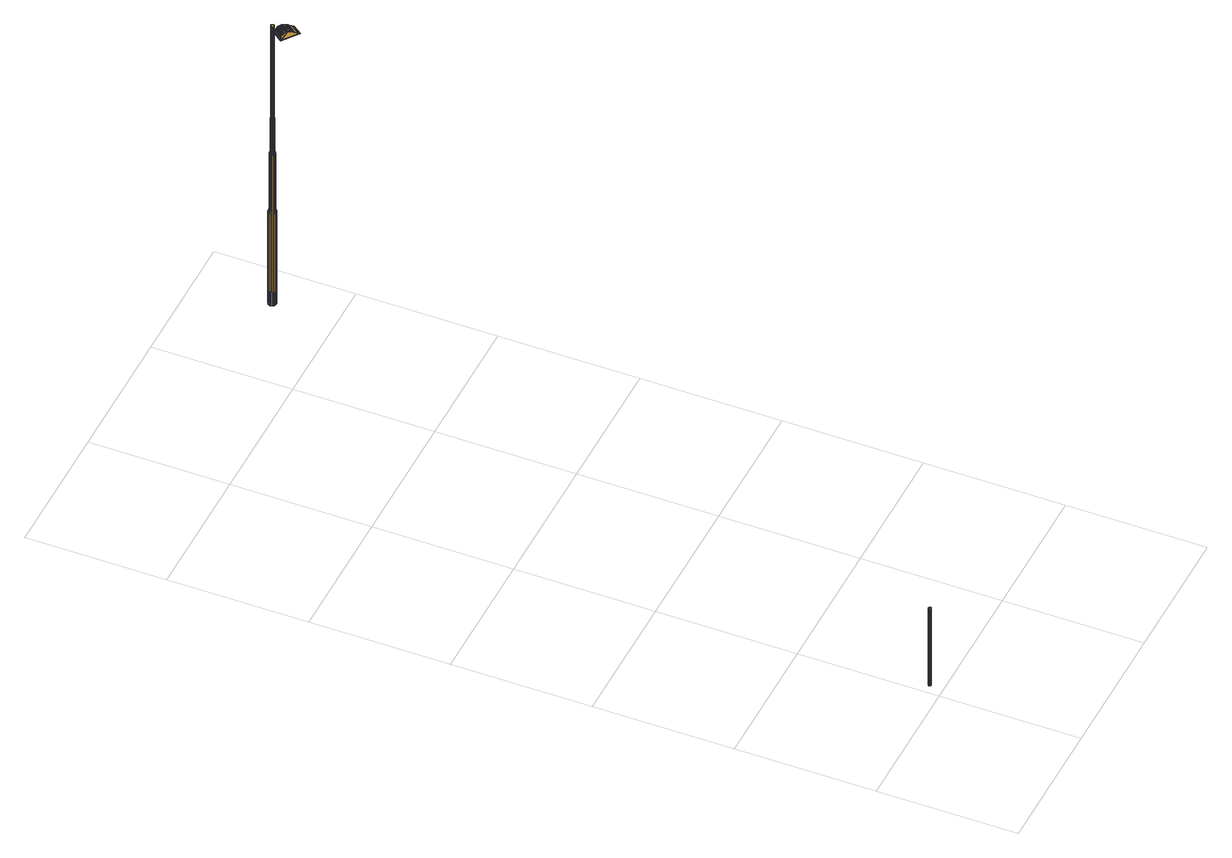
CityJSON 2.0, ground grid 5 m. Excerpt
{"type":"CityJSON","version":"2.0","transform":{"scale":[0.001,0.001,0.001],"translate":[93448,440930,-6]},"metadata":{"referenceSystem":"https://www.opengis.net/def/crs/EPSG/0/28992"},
"CityObjects":{
"cityfurniture1":{"type":"CityFurniture","attributes":{"Brondatum":"12-06-2019","Thema":"Lichtmasten","Nivo":"0","Klasse":"Verbindingsweg 2-zijdig","Objecthoogte":"10","Geplaatst_op":"02-12-2010","Datum_laatste_mutatie":"07-06-2019","Straatnaam":"Straatweg","Buurtnaam":"Hillegersberg Noord","Buurt_nummer":"62","Wijknaam":"Hillegersberg-Schiebroek","Wijknummer":"6","Lichtpunttype":"Straatverlichting","Nummer":"13","Beheerobject":"71935/OVL-013","Lamptype":"CPO-TW 140W KL.728","Armatuurtype":"4767 ARM SGS 453 1X CPO-TW 140W K EB OC FG EVSA VLAK GLAS LS-6","Masttype":"TRAMMAST LPH 10M"},"geometry":[{"type":"MultiSurface","lod":"2","boundaries":[[[0,1,2,3]],[[3,2,4,5]],[[5,4,6,7]],[[7,6,8,9]],[[9,8,10,11]],[[11,10,12,13]],[[13,12,14,15]],[[15,14,16,17]],[[17,16,18,19]],[[19,18,20,21]],[[21,20,22,23]],[[23,22,24,25]],[[25,24,26,27]],[[27,26,28,29]],[[29,28,30,31]],[[31,30,32,33]],[[33,32,34,35]],[[35,34,36,37]],[[37,36,38,39]],[[39,38,40,41]],[[41,40,42,43]],[[43,42,44,45]],[[45,44,46,47]],[[47,46,1,0]],[[0,3,5,7,9,11,13,15,17,19,21,23,25,27,29,31,33,35,37,39,41,43,45,47]]]}]},
"cityfurniture2":{"type":"CityFurniture","attributes":{"Brondatum":"12-06-2019","Thema":"Lichtmasten","Nivo":"0","Klasse":"Verbindingsweg 2-zijdig","Objecthoogte":"10","Geplaatst_op":"02-12-2010","Datum_laatste_mutatie":"07-06-2019","Straatnaam":"Straatweg","Buurtnaam":"Hillegersberg Noord","Buurt_nummer":"62","Wijknaam":"Hillegersberg-Schiebroek","Wijknummer":"6","Lichtpunttype":"Straatverlichting","Nummer":"12","Beheerobject":"71935/OVL-012","Lamptype":"CPO-TW 140W KL.728","Armatuurtype":"4767 ARM SGS 453 1X CPO-TW 140W K EB OC FG EVSA VLAK GLAS LS-6","Masttype":"TRAMMAST LPH 10M"},"geometry":[{"type":"MultiSurface","lod":"2","boundaries":[[[48,49,50,51]],[[52,53,54,55]],[[56,57,58,59]],[[60,48,51,61]],[[62,63,64,65]],[[63,56,59,64]],[[49,52,55,50]],[[57,60,61,58]],[[59,58,66,67]],[[51,50,68,69]],[[70,71,72,73]],[[74,75,76,77]],[[78,79,80,81]],[[58,61,82,66]],[[83,70,73,84]],[[75,85,86,76]],[[61,51,69,82]],[[87,74,77,88]],[[55,54,89,90]],[[65,64,91,92]],[[93,78,81,94]],[[50,55,90,68]],[[64,59,67,91]],[[79,62,65,80]],[[95,93,94,96]],[[97,83,84,98]],[[85,97,98,86]],[[54,87,88,89]],[[99,100,71,70]],[[53,101,87,54]],[[102,103,104,105]],[[106,102,105,107]],[[108,109,85,75]],[[110,106,107,111]],[[112,110,111,113]],[[114,112,113,115]],[[116,117,83,97]],[[109,116,97,85]],[[117,99,70,83]],[[118,95,96,119]],[[103,118,119,104]],[[120,108,75,74]],[[100,114,115,71]],[[101,120,74,87]],[[121,122,123,124]],[[125,126,127,128]],[[129,130,131,132]],[[133,134,135,136]],[[137,138,139,140]],[[138,141,142,139]],[[126,143,144,127]],[[145,125,128,146]],[[147,148,149,150]],[[130,151,152,131]],[[141,121,124,142]],[[153,145,146,154]],[[155,153,154,156]],[[134,155,156,135]],[[151,133,136,152]],[[157,129,132,158]],[[148,157,158,149]],[[159,160,122,121]],[[161,162,138,137]],[[163,164,165,166]],[[167,168,126,125]],[[169,170,171,172]],[[173,161,137,174]],[[175,176,155,134]],[[170,177,178,171]],[[179,180,181,182]],[[162,183,141,138]],[[183,159,121,141]],[[184,167,125,145]],[[164,147,150,165]],[[180,169,172,181]],[[185,175,134,133]],[[168,186,143,126]],[[187,163,166,188]],[[177,187,188,178]],[[176,189,153,155]],[[143,173,174,144]],[[189,184,145,153]],[[160,179,182,122]],[[190,191,192,193]],[[194,195,196,197]],[[198,199,200,201]],[[202,190,193,203]],[[199,194,197,200]],[[204,205,206,207]],[[191,198,201,192]],[[208,209,210,211]],[[209,204,207,210]],[[195,212,213,196]],[[205,202,203,206]],[[193,192,214,215]],[[211,210,140,139]],[[212,216,217,213]],[[197,196,218,219]],[[216,220,221,217]],[[222,223,224,225]],[[223,226,227,224]],[[228,229,230,231]],[[229,232,233,230]],[[232,234,235,233]],[[234,236,237,235]],[[236,238,239,237]],[[201,200,240,241]],[[226,208,211,227]],[[192,201,241,214]],[[206,203,242,243]],[[244,245,246,247]],[[220,244,247,221]],[[245,248,249,246]],[[248,250,251,249]],[[250,228,231,251]],[[238,252,253,239]],[[207,206,243,254]],[[203,193,215,242]],[[200,197,219,240]],[[252,222,225,253]],[[210,207,254,140]],[[237,239,255,256]],[[230,233,257,258]],[[213,217,259,260]],[[247,246,261,262]],[[146,128,215,214]],[[231,230,258,263]],[[233,235,264,257]],[[227,211,139,142]],[[217,221,265,259]],[[221,247,262,265]],[[249,251,266,267]],[[246,249,267,261]],[[225,224,124,123]],[[235,237,256,264]],[[196,213,260,218]],[[239,253,268,255]],[[128,127,242,215]],[[224,227,142,124]],[[253,225,123,268]],[[251,231,263,266]],[[127,144,243,242]],[[149,158,262,261]],[[178,188,258,257]],[[181,172,256,255]],[[150,149,261,267]],[[136,135,219,218]],[[132,131,259,265]],[[165,150,267,266]],[[154,146,214,241]],[[156,154,241,240]],[[182,181,255,268]],[[135,156,240,219]],[[152,136,218,260]],[[144,174,254,243]],[[158,132,265,262]],[[171,178,257,264]],[[188,166,263,258]],[[131,152,260,259]],[[174,137,140,254]],[[172,171,264,256]],[[122,182,268,123]],[[223,222,252,238,236,234,232,229,228,250,248,245,244,220,216,212,195,194,199,198,191,190,202,205,204,209,208,226]],[[269,270,164,163]],[[271,272,177,170]],[[273,271,170,169]],[[274,275,179,160]],[[276,277,157,148]],[[278,279,162,161]],[[280,281,151,130]],[[186,282,173,143]],[[283,273,169,180]],[[284,269,163,187]],[[282,278,161,173]],[[270,285,147,164]],[[286,274,160,159]],[[281,185,133,151]],[[272,284,187,177]],[[275,283,180,179]],[[287,280,130,129]],[[277,287,129,157]],[[285,276,148,147]],[[76,86,284,272]],[[77,76,272,271]],[[86,98,269,284]],[[279,288,183,162]],[[72,289,277,276]],[[84,73,285,270]],[[88,77,271,273]],[[290,291,185,281]],[[288,286,159,183]],[[292,293,176,175]],[[289,294,287,277]],[[295,92,186,168]],[[291,292,175,185]],[[98,84,270,269]],[[296,295,168,167]],[[297,296,167,184]],[[298,290,281,280]],[[73,72,276,285]],[[294,298,280,287]],[[293,299,189,176]],[[299,297,184,189]],[[89,88,273,283]],[[92,91,282,186]],[[67,66,279,278]],[[71,115,289,72]],[[113,111,298,294]],[[66,82,288,279]],[[80,65,92,295]],[[107,105,291,290]],[[68,90,275,274]],[[96,94,297,299]],[[104,119,293,292]],[[82,69,286,288]],[[111,107,290,298]],[[90,89,283,275]],[[91,67,278,282]],[[81,80,295,296]],[[94,81,296,297]],[[119,96,299,293]],[[69,68,274,286]],[[105,104,292,291]],[[115,113,294,289]],[[300,301,302,303]],[[304,305,306,307]],[[308,309,310]],[[301,311,312,302]],[[313,314,315]],[[316,317,318,319]],[[320,321,322,310]],[[323,324,325,326]],[[305,327,328,306]],[[317,304,307,318]],[[329,315,314]],[[330,323,326,331]],[[327,332,333,328]],[[334,335,336,337]],[[324,314,313,325]],[[338,339,340,341]],[[339,342,343,340]],[[342,334,337,343]],[[322,310,309]],[[335,300,303,336]],[[332,330,331,333]],[[311,316,319,312]],[[344,345,346,347]],[[348,344,347,349]],[[350,351,352]],[[353,351,350]],[[354,353,350]],[[355,348,349,356]],[[357,345,344,348,355,358,359,360,361,362,363,364],[365,350,352,366,367,368]],[[365,354,350]],[[369,353,354]],[[357,364,369,354]],[[364,363,353,369]],[[345,357,354,346]],[[358,355,356,370]],[[335,334,371,372]],[[300,335,372,373]],[[311,301,374,375]],[[316,311,375,376]],[[301,300,373,374]],[[317,316,376,377]],[[378,379,380,381]],[[382,383,309,384]],[[385,382,384,386]],[[387,388,389,390]],[[391,392,393,394]],[[394,393,388,387]],[[390,389,395,396]],[[166,165,266,263]],[[397,398,399,400]],[[401,402,403,404]],[[400,399,402,401]],[[405,406,407,408]],[[409,410,411,412]],[[408,407,413,414]],[[415,416,417,418]],[[412,411,419,420]],[[396,395,421,422]],[[423,424,425,426]],[[426,425,410,409]],[[427,428,429,430]],[[420,419,416,415]],[[414,413,428,427]],[[431,432,433,434]],[[434,433,406,405]],[[430,429,435,436]],[[437,438,424,423]],[[422,421,432,431]],[[439,440,441,442]],[[442,441,443,444]],[[444,443,445,446]],[[447,448,449,450]],[[451,452,453,454]],[[455,456,452,451]],[[454,453,440,439]],[[457,458,459,460]],[[461,462,463,464]],[[465,466,467,468]],[[469,470,462,461]],[[471,472,473,474]],[[475,476,458,457]],[[477,478,479,480]],[[481,482,483,484]],[[468,467,456,455]],[[464,463,485,486]],[[460,459,482,481]],[[480,479,487,488]],[[484,483,466,465]],[[486,485,478,477]],[[489,490,472,471]],[[488,487,490,489]],[[491,492,493,494]],[[495,496,497,498]],[[499,500,501,502]],[[494,493,500,499]],[[450,449,503,504]],[[498,497,492,491]],[[504,503,496,495]],[[505,506,507,508]],[[509,510,511,512]],[[513,514,515,516]],[[517,518,506,505]],[[519,520,521,522]],[[523,524,510,509]],[[525,526,398,397]],[[502,501,514,513]],[[522,521,527,528]],[[508,507,529,530]],[[516,515,520,519]],[[531,532,526,525]],[[530,529,532,531]],[[512,511,533,534]],[[534,533,518,517]],[[323,330,535,536]],[[324,323,536,537]],[[314,324,537,538]],[[329,314,538,321]],[[539,540,541,542]],[[543,356,368]],[[544,545,546]],[[547,548,351]],[[549,366,352,550]],[[550,539,542,549]],[[366,543,367]],[[351,548,352]],[[550,352,350,539]],[[354,365,368,346]],[[367,543,368]],[[349,347,356]],[[543,366,352,548]],[[347,346,368]],[[370,356,543]],[[545,368,367,542,541,551,546]],[[356,347,368]],[[552,385,386,553]],[[554,555,556,557]],[[338,558,559,560]],[[555,552,553,556]],[[558,554,557,559]],[[339,338,560,561]],[[334,342,562,371]],[[342,339,561,562]],[[563,564,565,566]],[[567,568,569,570]],[[571,572,573,574]],[[575,576,577,578]],[[579,580,581,582]],[[582,581,583,584]],[[585,586,587,588]],[[584,583,589,590]],[[590,589,572,571]],[[591,592,568,567]],[[566,565,576,575]],[[570,569,564,563]],[[578,577,593,594]],[[594,593,580,579]],[[588,587,595,596]],[[597,598,599,600]],[[596,595,601,602]],[[603,604,605,606]],[[607,608,609,610]],[[611,612,613,614]],[[600,599,604,603]],[[615,616,617,618]],[[602,601,619,620]],[[621,622,623,624]],[[618,617,622,621]],[[620,619,608,607]],[[610,609,625,626]],[[624,623,470,469]],[[626,625,612,611]],[[614,613,598,597]],[[627,628,629,630]],[[631,632,633,634]],[[635,636,637,638]],[[639,640,632,631]],[[641,642,643,644]],[[645,646,642,641]],[[630,629,647,648]],[[644,643,636,635]],[[649,650,646,645]],[[648,647,650,649]],[[638,637,651,652]],[[653,654,655,656]],[[656,655,657,658]],[[652,651,659,660]],[[660,659,640,639]],[[359,358,370,543]],[[361,360,548,547]],[[383,661,662]],[[383,382,663,661]],[[552,555,664,665]],[[666,662,329,315]],[[360,359,543,548]],[[666,662,661]],[[363,362,351,353]],[[667,554,668]],[[362,361,547,351]],[[338,341,558]],[[385,552,665,669]],[[382,385,669,663]],[[558,668,554]],[[668,558,341]],[[555,554,667,664]],[[670,308,310]],[[538,537,671,672]],[[538,672,321]],[[320,321,672]],[[330,332,673,535]],[[332,327,674,673]],[[305,304,675,676]],[[304,317,377,675]],[[327,305,676,674]],[[418,417,677,678]],[[679,680,681,682]],[[683,684,685,686]],[[687,688,689,690]],[[691,692,680,679]],[[682,681,684,683]],[[678,677,692,691]],[[693,694,695,696]],[[697,698,699,700]],[[701,551,541,540]],[[690,689,702,703]],[[703,702,704,705]],[[700,699,706,707]],[[367,366,549,542]],[[708,709,698,697]],[[696,695,710,711]],[[712,713,714,715]],[[707,706,713,712]],[[715,714,694,693]],[[716,717,709,708]],[[544,551,701]],[[705,704,717,716]],[[539,350,365,718,544,701,540]],[[551,544,546]],[[545,544,718]],[[718,368,545]],[[368,718,365]],[[561,560,719,720]],[[374,373,721,722]],[[562,561,720,723]],[[375,374,722,724]],[[376,375,724,725]],[[553,386,726,727]],[[556,553,727,728]],[[675,377,670,729]],[[676,675,729,730]],[[536,535,731,732]],[[673,674,733,734]],[[537,536,732,671]],[[386,384,735,726]],[[372,371,736,737]],[[373,372,737,721]],[[674,676,730,733]],[[560,559,738,719]],[[384,309,308,735]],[[559,557,739,738]],[[557,556,728,739]],[[377,376,725,670]],[[371,562,723,736]],[[535,673,734,731]],[[661,318,666]],[[307,306,328,333,331,326,325,313,666,318]],[[740,741,742,743]],[[741,378,381,742]],[[744,740,743,745]],[[746,747,745,743,742,381,380]],[[748,749,750,751]],[[752,753,754,755]],[[756,744,745,747]],[[757,756,747,746]],[[379,378,741,740,744,756,757]],[[758,759,760,761]],[[762,763,753,752]],[[379,757,746,380]],[[764,765,766,767]],[[751,750,768,769]],[[755,754,654,653]],[[761,760,765,764]],[[770,771,759,758]],[[767,766,763,762]],[[769,768,771,770]],[[383,662,322,309]],[[341,340,343,337,336,303,302,312,319,318,661,663,669,665,664,667]],[[668,341,667]],[[320,672,310]],[[671,732,731,734,733,730,729,670,310,672]],[[313,315,666]],[[739,728,727,726,735,308,670,725,724,722,721,737,736,723,720,719,738]]]}]}
},
"vertices":[
[355,543,3860],[355,543,527],[345,535,527],[345,535,3860],[337,525,527],[337,525,3860],[332,513,527],[332,513,3860],[330,500,527],[330,500,3860],[332,487,527],[332,487,3860],[337,475,527],[337,475,3860],[345,465,527],[345,465,3860],[355,457,527],[355,457,3860],[367,452,527],[367,452,3860],[380,450,527],[380,450,3860],[393,452,527],[393,452,3860],[405,457,527],[405,457,3860],[415,465,527],[415,465,3860],[423,475,527],[423,475,3860],[428,487,527],[428,487,3860],[430,500,527],[430,500,3860],[428,513,527],[428,513,3860],[423,525,527],[423,525,3860],[415,535,527],[415,535,3860],[405,543,527],[405,543,3860],[393,548,527],[393,548,3860],[380,550,527],[380,550,3860],[367,548,527],[367,548,3860],
[5298,25749,3860],[5302,25781,3860],[5302,25781,4460],[5298,25749,4460],[5300,25812,3860],[5290,25842,3860],[5290,25842,4460],[5300,25812,4460],[5244,25668,3860],[5267,25690,3860],[5267,25690,4460],[5244,25668,4460],[5286,25718,3860],[5286,25718,4460],[5186,25643,3860],[5216,25653,3860],[5216,25653,4460],[5186,25643,4460],[5267,25690,7860],[5244,25668,7860],[5302,25781,7860],[5298,25749,7860],[5101,25917,4460],[5073,25901,4460],[5073,25901,7860],[5101,25917,7860],[5253,25893,4460],[5225,25912,4460],[5225,25912,7860],[5253,25893,7860],[5122,25645,3860],[5154,25641,3860],[5154,25641,4460],[5122,25645,4460],[5286,25718,7860],[5131,25926,4460],[5131,25926,7860],[5194,25924,4460],[5194,25924,7860],[5275,25870,4460],[5275,25870,7860],[5290,25842,7860],[5300,25812,7860],[5216,25653,7860],[5186,25643,7860],[5091,25657,3860],[5091,25657,4460],[5064,25676,3860],[5064,25676,4460],[5163,25929,4460],[5163,25929,7860],[5101,25917,3860],[5073,25901,3860],[5275,25870,3860],[5017,25757,3860],[5026,25727,3860],[5026,25727,4460],[5017,25757,4460],[5015,25789,3860],[5015,25789,4460],[5225,25912,3860],[5194,25924,3860],[5019,25821,3860],[5019,25821,4460],[5031,25852,3860],[5031,25852,4460],[5050,25879,3860],[5050,25879,4460],[5163,25929,3860],[5131,25926,3860],[5042,25700,3860],[5042,25700,4460],[5253,25893,3860],[5235,25764,10460],[5237,25781,10460],[5237,25781,11860],[5235,25764,11860],[5133,25679,10360],[5157,25676,10360],[5160,25708,10460],[5143,25710,10460],[5065,25834,10360],[5056,25810,10360],[5089,25802,10460],[5095,25818,10460],[5054,25763,10360],[5062,25740,10360],[5093,25753,10460],[5088,25769,10460],[5206,25722,10460],[5219,25734,10460],[5219,25734,11860],[5206,25722,11860],[5229,25748,10460],[5229,25748,11860],[5181,25677,10360],[5176,25709,10460],[5110,25688,10360],[5127,25716,10460],[5117,25882,10360],[5097,25871,10360],[5117,25844,10460],[5132,25852,10460],[5053,25787,10360],[5086,25785,10460],[5090,25702,10360],[5112,25726,10460],[5073,25720,10360],[5101,25738,10460],[5079,25854,10360],[5105,25833,10460],[5265,25756,10360],[5268,25780,10360],[5224,25696,10360],[5242,25713,10360],[5164,25891,10360],[5140,25889,10360],[5147,25857,10460],[5164,25859,10460],[5133,25679,7960],[5157,25676,7960],[5248,25847,10360],[5231,25865,10360],[5211,25840,10460],[5223,25828,10460],[5204,25685,10360],[5192,25714,10460],[5062,25740,7960],[5073,25720,7960],[5211,25879,10360],[5197,25850,10460],[5266,25804,10360],[5259,25827,10360],[5231,25813,10460],[5236,25798,10460],[5256,25733,10360],[5110,25688,7960],[5054,25763,7960],[5181,25677,7960],[5187,25888,10360],[5181,25856,10460],[5090,25702,7960],[5147,25727,15910],[5135,25732,15910],[5135,25732,11910],[5147,25727,11910],[5109,25760,15910],[5105,25772,15910],[5105,25772,11910],[5109,25760,11910],[5124,25740,15910],[5115,25749,15910],[5115,25749,11910],[5124,25740,11910],[5160,25726,15910],[5160,25726,11910],[5185,25730,15910],[5173,25727,15910],[5173,25727,11910],[5185,25730,11910],[5205,25745,15910],[5196,25737,15910],[5196,25737,11910],[5205,25745,11910],[5104,25785,15910],[5104,25785,11910],[5127,25716,11860],[5143,25710,11860],[5106,25797,15910],[5106,25797,11910],[5088,25769,11860],[5093,25753,11860],[5111,25810,15910],[5111,25810,11910],[5219,25781,15910],[5217,25769,15910],[5217,25769,11910],[5219,25781,11910],[5213,25756,15910],[5213,25756,11910],[5163,25841,15910],[5176,25839,15910],[5176,25839,11910],[5163,25841,11910],[5189,25834,15910],[5189,25834,11910],[5200,25827,15910],[5200,25827,11910],[5208,25817,15910],[5208,25817,11910],[5214,25806,15910],[5214,25806,11910],[5101,25738,11860],[5112,25726,11860],[5160,25708,11860],[5176,25709,11860],[5118,25821,15910],[5128,25830,15910],[5128,25830,11910],[5118,25821,11910],[5139,25836,15910],[5139,25836,11910],[5151,25840,15910],[5151,25840,11910],[5218,25794,15910],[5218,25794,11910],[5192,25714,11860],[5231,25813,11860],[5223,25828,11860],[5197,25850,11860],[5181,25856,11860],[5089,25802,11860],[5086,25785,11860],[5117,25844,11860],[5105,25833,11860],[5164,25859,11860],[5211,25840,11860],[5095,25818,11860],[5147,25857,11860],[5132,25852,11860],[5236,25798,11860],[5164,25891,7960],[5140,25889,7960],[5231,25865,7960],[5211,25879,7960],[5248,25847,7960],[5268,25780,7960],[5266,25804,7960],[5097,25871,7960],[5079,25854,7960],[5224,25696,7960],[5242,25713,7960],[5056,25810,7960],[5053,25787,7960],[5204,25685,7960],[5259,25827,7960],[5187,25888,7960],[5117,25882,7960],[5265,25756,7960],[5065,25834,7960],[5256,25733,7960],[5050,25879,7860],[5015,25789,7860],[5017,25757,7860],[5026,25727,7860],[5042,25700,7860],[5031,25852,7860],[5154,25641,7860],[5122,25645,7860],[5091,25657,7860],[5019,25821,7860],[5064,25676,7860],[5550,25746,15577],[5572,25729,15585],[5578,25737,15579],[5558,25753,15571],[5681,25644,15580],[5714,25619,15566],[5713,25633,15561],[5682,25657,15575],[5215,25506,15331],[5215,25519,15324],[5214,25507,15321],[5596,25711,15590],[5601,25720,15583],[5977,25434,15342],[5991,25410,15335],[5989,25424,15321],[5622,25690,15591],[5651,25668,15589],[5653,25679,15582],[5626,25700,15585],[5738,25100,15321],[5766,25092,15321],[5214,25519,15321],[5847,25518,15474],[5926,25459,15402],[5914,25481,15405],[5840,25537,15473],[5748,25594,15547],[5745,25608,15543],[6005,25400,15321],[5815,25542,15500],[5809,25560,15498],[5782,25568,15525],[5778,25584,15522],[5517,25772,15555],[5532,25760,15567],[5540,25767,15562],[5526,25778,15551],[5488,25796,15514],[5496,25789,15529],[5506,25794,15526],[5498,25801,15512],[5506,25781,15542],[5515,25787,15539],[5763,25076,15316],[5776,25083,15316],[5776,25083,15323],[5763,25076,15323],[5748,25080,15316],[5748,25080,15323],[5643,25666,15316],[5474,25836,15323],[5509,25713,15316],[6012,25420,15323],[6015,25392,15323],[5211,25496,15316],[5211,25496,15323],[6015,25392,15316],[5203,25510,15316],[5207,25525,15316],[5446,25833,15316],[5459,25840,15316],[5474,25836,15316],[6012,25420,15316],[6019,25406,15316],[5969,25413,15316],[5339,25494,15316],[5417,25376,15316],[5744,25123,15316],[6019,25406,15323],[5203,25510,15323],[5284,25471,15555],[5299,25459,15567],[5317,25445,15577],[5339,25429,15585],[5363,25410,15590],[5389,25390,15591],[5418,25368,15589],[5596,25659,15427],[5602,25654,15443],[5418,25417,15443],[5412,25422,15427],[5454,25827,15327],[5453,25827,15324],[5215,25519,15327],[5459,25821,15408],[5222,25515,15408],[5602,25541,15581],[5607,25548,15581],[5576,25572,15590],[5571,25565,15590],[5667,25491,15549],[5672,25497,15549],[5639,25523,15567],[5634,25516,15567],[5547,25594,15592],[5542,25587,15592],[5416,25665,15543],[5421,25672,15543],[5411,25679,15530],[5406,25673,15530],[5397,25680,15515],[5402,25686,15515],[5394,25693,15498],[5389,25686,15498],[5452,25657,15568],[5457,25664,15568],[5442,25675,15556],[5437,25669,15556],[5581,25578,15590],[5586,25584,15590],[5557,25606,15592],[5552,25600,15592],[5431,25684,15543],[5426,25678,15543],[5502,25639,15586],[5507,25646,15586],[5485,25662,15578],[5480,25656,15578],[5531,25627,15591],[5526,25621,15591],[5521,25614,15591],[5516,25608,15591],[5644,25529,15567],[5649,25535,15567],[5616,25560,15581],[5612,25554,15581],[5416,25685,15530],[5421,25692,15530],[5412,25699,15515],[5407,25692,15515],[5492,25627,15586],[5497,25633,15586],[5475,25649,15578],[5471,25643,15578],[5404,25705,15498],[5399,25699,15498],[5677,25503,15549],[5682,25510,15549],[5396,25640,15543],[5401,25646,15543],[5392,25654,15530],[5387,25647,15530],[5383,25661,15515],[5378,25654,15515],[5374,25667,15498],[5369,25661,15498],[5648,25465,15549],[5653,25472,15549],[5620,25497,15567],[5615,25491,15567],[5423,25619,15568],[5428,25626,15568],[5413,25637,15556],[5408,25631,15556],[5441,25605,15578],[5446,25611,15578],[5605,25478,15567],[5610,25485,15567],[5577,25510,15581],[5572,25503,15581],[5467,25545,15591],[5472,25551,15591],[5448,25570,15586],[5443,25563,15586],[5486,25570,15591],[5491,25576,15591],[5467,25595,15586],[5462,25589,15586],[5493,25524,15592],[5498,25531,15592],[5358,25629,15515],[5363,25635,15515],[5355,25642,15498],[5350,25636,15498],[5638,25453,15549],[5643,25459,15549],[5403,25594,15568],[5408,25600,15568],[5393,25612,15556],[5388,25606,15556],[5542,25527,15590],[5546,25534,15590],[5518,25556,15592],[5513,25550,15592],[5426,25586,15578],[5422,25580,15578],[5382,25621,15543],[5377,25615,15543],[5367,25622,15530],[5372,25628,15530],[5496,25583,15591],[5501,25589,15591],[5477,25608,15586],[5472,25601,15586],[5551,25540,15590],[5556,25546,15590],[5528,25569,15592],[5523,25562,15592],[5451,25618,15578],[5456,25624,15578],[5438,25638,15568],[5433,25632,15568],[5587,25522,15581],[5582,25516,15581],[5506,25595,15591],[5511,25602,15591],[5487,25620,15586],[5482,25614,15586],[5624,25504,15567],[5629,25510,15567],[5597,25535,15581],[5592,25529,15581],[5418,25644,15556],[5423,25650,15556],[5411,25659,15543],[5406,25653,15543],[5532,25575,15592],[5537,25581,15592],[5396,25660,15530],[5401,25666,15530],[5392,25673,15515],[5387,25667,15515],[5657,25478,15549],[5662,25484,15549],[5427,25656,15556],[5432,25663,15556],[5384,25680,15498],[5379,25674,15498],[5466,25637,15578],[5461,25630,15578],[5442,25645,15568],[5447,25651,15568],[5566,25559,15590],[5561,25553,15590],[5581,25239,15500],[5612,25214,15474],[5689,25153,15402],[5753,25102,15335],[5649,25662,15479],[5826,25524,15460],[5601,25234,15460],[5423,25371,15479],[5207,25525,15323],[5913,25457,15379],[5710,25149,15356],[5682,25171,15385],[5459,25840,15323],[5446,25833,15323],[5345,25489,15479],[5515,25709,15479],[5640,25203,15425],[5462,25818,15435],[5226,25513,15435],[5472,25809,15479],[5466,25814,15459],[5231,25510,15459],[5237,25505,15479],[5479,25803,15498],[5245,25500,15498],[5253,25494,15514],[5262,25487,15529],[5272,25480,15542],[5502,25477,15590],[5507,25483,15590],[5479,25505,15592],[5474,25499,15592],[5566,25428,15567],[5571,25434,15567],[5538,25459,15581],[5533,25453,15581],[5338,25604,15515],[5343,25610,15515],[5335,25617,15498],[5330,25610,15498],[5447,25519,15591],[5452,25526,15591],[5428,25544,15586],[5423,25538,15586],[5384,25569,15568],[5389,25575,15568],[5374,25587,15556],[5369,25580,15556],[5362,25596,15543],[5357,25589,15543],[5608,25415,15549],[5613,25421,15549],[5580,25447,15567],[5575,25440,15567],[5352,25603,15530],[5347,25597,15530],[5599,25402,15549],[5604,25408,15549],[5407,25561,15578],[5402,25555,15578],[5548,25472,15581],[5543,25466,15581],[5367,25602,15543],[5372,25608,15543],[5362,25616,15530],[5357,25609,15530],[5517,25496,15590],[5512,25489,15590],[5348,25616,15515],[5353,25623,15515],[5345,25629,15498],[5340,25623,15498],[5457,25532,15591],[5462,25538,15591],[5438,25557,15586],[5433,25551,15586],[5393,25581,15568],[5398,25588,15568],[5383,25599,15556],[5378,25593,15556],[5618,25427,15549],[5623,25434,15549],[5590,25459,15567],[5585,25453,15567],[5488,25518,15592],[5483,25512,15592],[5553,25478,15581],[5558,25485,15581],[5527,25508,15590],[5522,25502,15590],[5417,25573,15578],[5412,25567,15578],[5589,25389,15549],[5594,25396,15549],[5561,25421,15567],[5556,25415,15567],[5329,25591,15515],[5334,25597,15515],[5325,25604,15498],[5320,25598,15498],[5392,25542,15578],[5397,25548,15578],[5379,25562,15568],[5374,25556,15568],[5338,25584,15530],[5343,25590,15530],[5437,25507,15591],[5442,25513,15591],[5418,25532,15586],[5413,25525,15586],[5464,25486,15592],[5469,25493,15592],[5528,25447,15581],[5523,25440,15581],[5493,25464,15590],[5497,25470,15590],[5364,25574,15556],[5359,25568,15556],[5328,25571,15530],[5333,25578,15530],[5324,25585,15515],[5319,25578,15515],[5315,25591,15498],[5310,25585,15498],[5352,25583,15543],[5347,25577,15543],[5466,25830,15331],[5453,25827,15321],[5466,25830,15334],[5478,25818,15459],[5474,25821,15436],[5465,25830,15321],[5484,25813,15479],[5490,25808,15495],[5471,25824,15411],[5408,25363,15582],[5665,25159,15405],[5726,25110,15342],[5548,25265,15525],[5514,25292,15547],[5448,25344,15580],[5481,25318,15566],[5467,25676,15568],[5462,25670,15568],[5435,25691,15543],[5440,25697,15543],[5431,25704,15530],[5426,25698,15530],[5417,25705,15515],[5422,25711,15515],[5413,25718,15498],[5408,25711,15498],[5628,25440,15549],[5633,25446,15549],[5600,25472,15567],[5595,25466,15567],[5447,25682,15556],[5452,25688,15556],[5377,25635,15530],[5382,25641,15530],[5373,25648,15515],[5368,25642,15515],[5453,25576,15586],[5458,25582,15586],[5436,25599,15578],[5431,25592,15578],[5866,25494,15425],[5567,25497,15581],[5562,25491,15581],[5537,25521,15590],[5532,25515,15590],[5418,25613,15568],[5413,25607,15568],[5477,25557,15591],[5482,25564,15591],[5364,25655,15498],[5359,25648,15498],[5398,25618,15556],[5403,25625,15556],[5391,25634,15543],[5386,25627,15543],[5503,25537,15592],[5508,25543,15592],[5939,25437,15352],[5251,25482,15512],[5260,25476,15526],[5312,25436,15571],[5333,25421,15579],[5269,25469,15539],[5355,25403,15583],[5380,25384,15585],[5222,25503,15411],[5225,25501,15436],[5230,25498,15459],[5437,25340,15575],[5468,25316,15561],[5562,25241,15498],[5592,25217,15473],[5499,25291,15543],[5531,25266,15522],[5215,25506,15334],[5280,25461,15551],[5295,25450,15562],[5243,25488,15496],[5236,25493,15479],[5572,25678,15434],[5583,25669,15423],[5399,25432,15423],[5388,25441,15434],[5572,25678,15451],[5388,25441,15451],[5412,25422,15458],[5399,25432,15462],[5579,25377,15549],[5584,25383,15549],[5551,25409,15567],[5546,25402,15567],[5349,25555,15556],[5354,25561,15556],[5342,25570,15543],[5337,25564,15543],[5583,25669,15462],[5596,25659,15458],[5454,25474,15592],[5459,25480,15592],[5433,25500,15591],[5428,25494,15591],[5364,25543,15568],[5369,25550,15568],[5404,25513,15586],[5409,25519,15586],[5387,25536,15578],[5382,25529,15578],[5518,25434,15581],[5513,25428,15581],[5483,25451,15590],[5488,25458,15590]
]}
